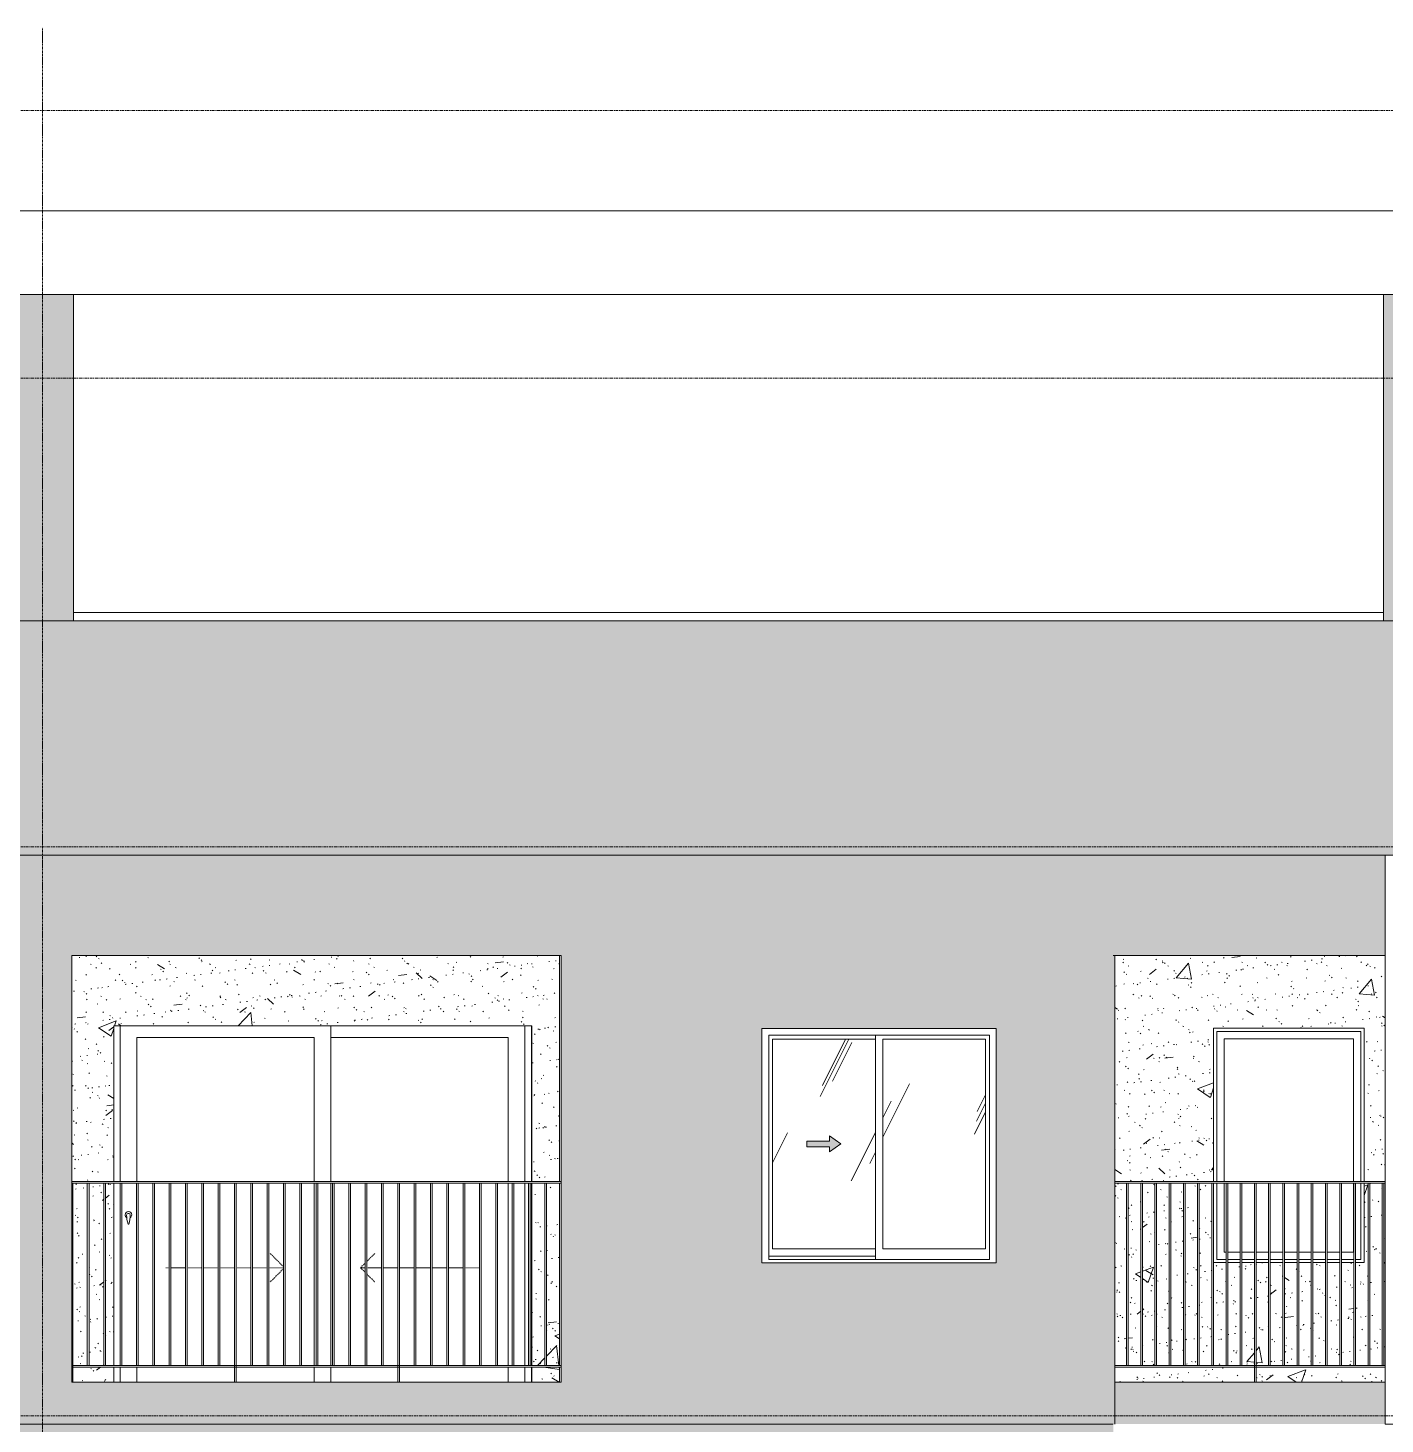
# Model space of a CAD drawing. Header units: millimetres. Extents: x 9199 to 175431, y -4466 to 35300.
# Drawn here: x 53449 to 61562, y 25950 to 34292 of the extents above; entities that cross this region are included whole.
import ezdxf

# ---------------------------------------------------------------- set-up
doc = ezdxf.new("R2010")
doc.units = ezdxf.units.MM
for name, pattern in [('1 NÉT CALL OUT', [6, 3, -3]), ('Centre', [31.75, 6.35, -4.7625, 15.875, -4.7625]), ('Dash', [6, 3, -3]), ('Grid Line', [22.225, 12.7, -3.175, 3.175, -3.175])]:
    doc.linetypes.add(name, pattern=pattern)
for name, color, linetype, lineweight in [('0-1', 7, 'Continuous', 5), ('A-DETL-GENF', 92, 'Continuous', 9), ('A-DETL-GENF-1', 92, '1 NÉT CALL OUT', 9), ('A-DOOR', 31, 'Continuous', 9), ('A-DOOR-FRAM', 31, 'Continuous', 9), ('A-DOOR-HDLN', 31, 'Dash', 18), ('A-FLOR-HRAL', 11, 'Continuous', 9), ('A-FLOR-HRAL-1', 253, 'Continuous', 9), ('A-FLOR-LEVL-2', 51, 'Centre', 9), ('A-GLAZ', 151, 'Continuous', 9), ('A-GLAZ-1', 253, 'Continuous', 9), ('A-GLAZ-2', 7, 'Continuous', 9), ('A-GLAZ-3', 7, '1 NÉT CALL OUT', 9), ('A-WALL', 113, 'Continuous', 9), ('A-WALL-PATT', 111, 'Continuous', 9), ('A-WALL-PATT-1', 9, 'Continuous', 9), ('A-WALL-PATT-2', 111, 'Continuous', 5), ('I-WALL', 2, 'Continuous', 9), ('I-WALL-1', 7, 'Continuous', 9), ('S-BEAM-1', 7, 'Continuous', 9), ('S-COLS-1', 7, 'Continuous', 9), ('S-GRID-1', 1, 'Grid Line', 9)]:
    doc.layers.add(name, color=color, linetype=linetype, lineweight=lineweight)
pattern_1 = [(50, (51388.9, 1200), (1093.104, -95.634), [114.3, -1257.3]), (355, (51388.9, 1200), (-211.457, 1146.34), [91.44, -1005.84]), (100.451, (51480, 1192), (881.656, 1050.7), [97.14, -1068.54]), (46.184, (51389, 1504.8), (1626.475, -252.257), [171.45, -1885.95]), (96.636, (51524.5, 1483.8), (1424.42, 1484.565), [145.71, -1602.81]), (351.184, (51389, 1504.8), (1424.43, 1484.55), [137.16, -1508.76]), (21, (51541.3, 1428.6), (909.686, -613.59), [114.3, -1257.3]), (326, (51541.3, 1428.6), (370.812, 1105.13), [91.44, -1005.84]), (71.451, (51617.1, 1377.5), (1280.503, 491.528), [97.14, -1068.54]), (37.5, (51388.93, 1200), (18.5313, 507.3303), [50.292, -943.356, 50.292, -970.788, -1009.65]), (37.5, (51388.93, 1200), (18.5313, 507.3303), [-2014.728, 50.292, -959.358]), (7.5, (51388.93, 1200), (400.918, 601.084), [50.292, -531.876, 50.292, -920.496, -384.81]), (7.5, (51388.93, 1200), (400.918, 601.084), [-1552.956, 50.292, -334.518]), (327.5, (51049.1, 1200), (813.545, -34.3737), [50.292, -330.708, 50.292, -1138.428, -1577.34]), (327.5, (51049.1, 1200), (813.545, -34.3737), [-1569.72, 50.292, -1527.048]), (317.5, (50896.7, 1200), (888.775, 152.56), [50.292, -445.008, 50.292, -739.14, -1120.14]), (317.5, (50896.7, 1200), (888.775, 152.56), [-1284.732, 50.292, -1069.848])]
pattern_2 = [(37.5, (51388.93, 1200), (-4.79953, 146.8239), [5.029, -110.795, 5.029, -124.511, -123.825]), (37.5, (51388.93, 1200), (-4.79953, 146.8239), [-245.364, 5.029, -118.796]), (7.5, (51388.93, 1200), (134.8574, 215.0472), [5.029, -57.455, 5.029, -99.365, -40.005]), (7.5, (51388.93, 1200), (134.8574, 215.0472), [-166.878, 5.029, -34.976]), (327.5, (51295.21, 1200), (237.29776, 0.4316), [5.029, -33.071, 5.029, -132.131, -179.07]), (327.5, (51295.21, 1200), (237.29776, 0.4316), [-175.26, 5.029, -174.041]), (317.5, (51295.2, 1200), (229.067, 66.8792), [5.029, -14.021, 5.029, -84.887, -102.87]), (317.5, (51295.2, 1200), (229.067, 66.8792), [-108.966, 5.029, -97.841])]
pattern_3 = [(63.435, (53179.2, 1304.34), (-0.001, 1524.001), [532.46, -2875.304]), (63.435, (51655.2, 1304.34), (-0.001, 1524.001), [532.46, -2875.304]), (63.435, (53908.74, 1598.8), (-0.001, 1524.001), [532.46, -2875.304]), (63.435, (52384.74, 1598.8), (-0.001, 1524.001), [532.46, -2875.304]), (63.435, (53798.3, 1494.84), (-0.001, 1524.001), [532.46, -2875.304]), (63.435, (52274.3, 1494.84), (-0.001, 1524.001), [532.46, -2875.304]), (63.435, (53685.8, 2090.1), (-0.001, 1524.001), [258.8, -3148.965]), (63.435, (52161.8, 2090.1), (-0.001, 1524.001), [258.8, -3148.965]), (63.435, (53612.15, 1997.95), (-0.001, 1524.001), [532.46, -2875.304]), (63.435, (52088.15, 1997.95), (-0.001, 1524.001), [532.46, -2875.304]), (63.435, (53625.14, 2064.1), (-0.001, 1524.001), [532.46, -2875.304]), (63.435, (52101.14, 2064.1), (-0.001, 1524.001), [532.46, -2875.304]), (63.435, (53010.3, 1773.94), (-0.001, 1524.001), [532.46, -2875.304]), (63.435, (51486.3, 1773.94), (-0.001, 1524.001), [532.46, -2875.304]), (63.435, (53023.3, 1851.9), (-0.001, 1524.001), [532.46, -2875.304]), (63.435, (51499.3, 1851.9), (-0.001, 1524.001), [532.46, -2875.304]), (63.435, (53026.8, 1908.1), (-0.001, 1524.001), [532.46, -2875.304]), (63.435, (51502.8, 1908.1), (-0.001, 1524.001), [532.46, -2875.304])]

# ---------------------------------------------------------------- blocks, each defined once
blk = doc.blocks.new('NCV_TKTC_KET CAU_rvt-1-TKCS_MẶT ĐỨNG HƯỚNG ĐÔNG')
at = {"layer": 'S-BEAM-1'}
for p, q in [((53711.9, 33200), (61561.9, 33200)), ((53721.9, 32700), (61551.9, 32700))]:
    blk.add_line(p, q, dxfattribs=at)
at = {"layer": 'S-COLS-1'}
for p, q in [((53711.9, 33200), (53361.9, 33200)), ((61911.9, 33200), (61561.9, 33200))]:
    blk.add_line(p, q, dxfattribs=at)
blk = doc.blocks.new('M_Fixed - 900 x 1400-901191-TKCS_MẶT ĐỨNG HƯỚNG ĐÔNG')
at = {"layer": 'A-GLAZ-2'}
for p, q in [((52355.9, 7896), (53217.9, 7896)), ((52355.9, 7000), (52355.9, 7896)), ((52399.9, 7852), (53173.9, 7852)), ((52399.9, 7000), (52399.9, 7852)), ((53173.9, 7852), (53173.9, 7000)), ((53217.9, 7896), (53217.9, 7000)), ((52355.9, 6534), (52355.9, 6990)), ((52399.9, 6578), (52399.9, 6990)), ((53173.9, 6990), (53173.9, 6578)), ((53217.9, 6990), (53217.9, 6534)), ((52411, 6534), (52355.9, 6534)), ((52411, 6578), (52399.9, 6578)), ((52496, 6578), (52421, 6578)), ((52496, 6534), (52421, 6534)), ((52580.9, 6578), (52506, 6578)), ((52580.9, 6534), (52506, 6534)), ((52665.8, 6578), (52590.9, 6578)), ((52665.8, 6534), (52590.9, 6534)), ((52750.8, 6578), (52675.8, 6578)), ((52750.8, 6534), (52675.8, 6534)), ((52835.7, 6578), (52760.8, 6578)), ((52835.7, 6534), (52760.8, 6534)), ((52920.7, 6578), (52845.7, 6578)), ((52920.7, 6534), (52845.7, 6534)), ((53005.6, 6578), (52930.7, 6578)), ((53005.6, 6534), (52930.7, 6534)), ((53090.5, 6578), (53015.6, 6578)), ((53090.5, 6534), (53015.6, 6534)), ((53173.9, 6578), (53100.5, 6578)), ((53175.5, 6534), (53100.5, 6534)), ((53217.9, 6534), (53185.5, 6534))]:
    blk.add_line(p, q, dxfattribs=at)
blk = doc.blocks.new('Railing - 10mm-901206-TKCS_MẶT ĐỨNG HƯỚNG ĐÔNG')
at = {"layer": 'A-FLOR-HRAL-1'}
for p, q in [((51816.4, 5900), (51816.4, 6990)), ((51826.4, 5900), (51826.4, 6990))]:
    blk.add_line(p, q, dxfattribs=at)
blk = doc.blocks.new('Railing - 50 x 10mm-901224-TKCS_MẶT ĐỨNG HƯỚNG ĐÔNG')
at = {"layer": 'A-FLOR-HRAL-1'}
for p, q in [((52580.9, 6990), (52590.9, 6990)), ((52580.9, 5800), (52580.9, 6990)), ((52590.9, 5800), (52590.9, 6990))]:
    blk.add_line(p, q, dxfattribs=at)
blk = doc.blocks.new('Railing - Railing-999991-TKCS_MẶT ĐỨNG HƯỚNG ĐÔNG')
at = {"layer": 'A-FLOR-HRAL-1'}
for p, q in [((59946.9, 22900), (61561.9, 22900)), ((61561.9, 22890), (59946.9, 22890))]:
    blk.add_line(p, q, dxfattribs=at)
for name, p in [('Railing - 10mm-901206-TKCS_MẶT ĐỨNG HƯỚNG ĐÔNG', (8200, 17000)), ('Railing - 10mm-901206-TKCS_MẶT ĐỨNG HƯỚNG ĐÔNG', (8284.9, 17000)), ('Railing - 10mm-901206-TKCS_MẶT ĐỨNG HƯỚNG ĐÔNG', (8369.9, 17000)), ('Railing - 10mm-901206-TKCS_MẶT ĐỨNG HƯỚNG ĐÔNG', (8454.8, 17000)), ('Railing - 10mm-901206-TKCS_MẶT ĐỨNG HƯỚNG ĐÔNG', (8539.8, 17000)), ('Railing - 10mm-901206-TKCS_MẶT ĐỨNG HƯỚNG ĐÔNG', (8624.7, 17000)), ('Railing - 10mm-901206-TKCS_MẶT ĐỨNG HƯỚNG ĐÔNG', (8709.6, 17000)), ('Railing - 10mm-901206-TKCS_MẶT ĐỨNG HƯỚNG ĐÔNG', (8794.6, 17000)), ('Railing - 10mm-901206-TKCS_MẶT ĐỨNG HƯỚNG ĐÔNG', (8879.5, 17000)), ('Railing - 50 x 10mm-901224-TKCS_MẶT ĐỨNG HƯỚNG ĐÔNG', (8200, 17000)), ('Railing - 10mm-901206-TKCS_MẶT ĐỨNG HƯỚNG ĐÔNG', (9049.4, 17000)), ('Railing - 10mm-901206-TKCS_MẶT ĐỨNG HƯỚNG ĐÔNG', (9134.3, 17000)), ('Railing - 10mm-901206-TKCS_MẶT ĐỨNG HƯỚNG ĐÔNG', (9219.3, 17000)), ('Railing - 10mm-901206-TKCS_MẶT ĐỨNG HƯỚNG ĐÔNG', (9304.2, 17000)), ('Railing - 10mm-901206-TKCS_MẶT ĐỨNG HƯỚNG ĐÔNG', (9389.2, 17000)), ('Railing - 10mm-901206-TKCS_MẶT ĐỨNG HƯỚNG ĐÔNG', (9474.1, 17000)), ('Railing - 10mm-901206-TKCS_MẶT ĐỨNG HƯỚNG ĐÔNG', (9559, 17000)), ('Railing - 10mm-901206-TKCS_MẶT ĐỨNG HƯỚNG ĐÔNG', (9644, 17000)), ('Railing - 10mm-901206-TKCS_MẶT ĐỨNG HƯỚNG ĐÔNG', (9728.9, 17000))]:
    blk.add_blockref(name, p)
blk = doc.blocks.new('Top Rail Type - Top Rail_Internal_-999992-TKCS_MẶT ĐỨNG HƯỚNG ĐÔNG')
at = {"layer": 'A-FLOR-HRAL-1'}
for p, q in [((61561.9, 24000), (59946.9, 24000)), ((59946.9, 23990), (61561.9, 23990))]:
    blk.add_line(p, q, dxfattribs=at)
blk = doc.blocks.new('NCV_TKTC_TANG 6 - 8_rvt-2-TKCS_MẶT ĐỨNG HƯỚNG ĐÔNG')
at = {"layer": 'A-WALL-PATT-1'}
h = blk.add_hatch(dxfattribs=at)
h.set_pattern_fill('FP_2', color=256, style=0, pattern_type=2)
h.set_pattern_definition(pattern_1)
h.paths.add_polyline_path([(53716.9, 26200), (53962.4, 26200), (53962.4, 26290), (53716.9, 26290), (53716.9, 26203.9)])
h.paths.add_polyline_path([(56462.4, 26200), (56626.9, 26200), (56626.9, 26290), (56462.4, 26290)])
h.paths.add_polyline_path([(53912.2, 26300), (53962.4, 26300), (53962.4, 27390), (53912.2, 27390), (53912.2, 26343.6)])
h.paths.add_polyline_path([(53851.3, 26300), (53902.2, 26300), (53902.2, 27390), (53814.6, 27390), (53814.6, 26300)])
h.paths.add_polyline_path([(53804.6, 26300), (53804.6, 27390), (53716.9, 27390), (53716.9, 26300)])
h.paths.add_polyline_path([(56608.9, 26300), (56626.9, 26300), (56626.9, 27390), (56548.8, 27390), (56548.8, 26300), (56556.9, 26300)])
h.paths.add_polyline_path([(56462.4, 26300), (56538.8, 26300), (56538.8, 27390), (56462.4, 27390), (56462.4, 26418.2)])
h.paths.add_polyline_path([(53711.5, 27390), (53711.9, 27390), (53711.9, 27400), (53962.4, 27400), (53962.4, 28330), (56462.4, 28330), (56462.4, 27400), (56626.9, 27400), (56626.9, 28750), (53711.5, 28750), (53711.5, 27623.6)])
h = blk.add_hatch(dxfattribs=at)
h.set_pattern_fill('FP_3', color=256, style=0, pattern_type=2)
h.set_pattern_definition(pattern_2)
h.paths.add_polyline_path([(53716.9, 26200), (53962.4, 26200), (53962.4, 26290), (53716.9, 26290), (53716.9, 26203.9)])
h.paths.add_polyline_path([(56462.4, 26200), (56626.9, 26200), (56626.9, 26290), (56462.4, 26290)])
h.paths.add_polyline_path([(53912.2, 26300), (53962.4, 26300), (53962.4, 27390), (53912.2, 27390), (53912.2, 26343.6)])
h.paths.add_polyline_path([(53851.3, 26300), (53902.2, 26300), (53902.2, 27390), (53814.6, 27390), (53814.6, 26300)])
h.paths.add_polyline_path([(53804.6, 26300), (53804.6, 27390), (53716.9, 27390), (53716.9, 26300)])
h.paths.add_polyline_path([(56608.9, 26300), (56626.9, 26300), (56626.9, 27390), (56548.8, 27390), (56548.8, 26300), (56556.9, 26300)])
h.paths.add_polyline_path([(56462.4, 26300), (56538.8, 26300), (56538.8, 27390), (56462.4, 27390), (56462.4, 26418.2)])
h.paths.add_polyline_path([(53711.5, 27390), (53711.9, 27390), (53711.9, 27400), (53962.4, 27400), (53962.4, 28330), (56462.4, 28330), (56462.4, 27400), (56626.9, 27400), (56626.9, 28750), (53711.5, 28750), (53711.5, 27623.6)])
h = blk.add_hatch(dxfattribs=at)
h.set_pattern_fill('FP_2', color=256, style=0, pattern_type=2)
h.set_pattern_definition(pattern_1)
h.paths.add_polyline_path([(61532, 26200), (61561.9, 26200), (61561.9, 26290), (60790.9, 26290), (60790.9, 26200), (61375.9, 26200)])
h.paths.add_polyline_path([(59986, 26200), (60780.9, 26200), (60780.9, 26290), (59946.9, 26290), (59946.9, 26200)])
h.paths.add_polyline_path([(61525.8, 26300), (61545.4, 26300), (61545.4, 27390), (61470.4, 27390), (61470.4, 26300), (61518.7, 26300)])
h.paths.add_polyline_path([(60026.4, 26300), (60101.4, 26300), (60101.4, 27390), (60026.4, 27390), (60026.4, 26355.2)])
h.paths.add_polyline_path([(60111.4, 26300), (60186.3, 26300), (60186.3, 27390), (60111.4, 27390), (60111.4, 26541.6)])
h.paths.add_polyline_path([(60016.4, 26300), (60016.4, 27390), (59946.9, 27390), (59946.9, 26300), (60012.1, 26300)])
h.paths.add_polyline_path([(60621, 26300), (60696, 26300), (60696, 26915), (60621, 26915), (60621, 26541.6)])
h.paths.add_polyline_path([(60611, 26300), (60611, 26915), (60536.9, 26915), (60536.1, 26300)])
h.paths.add_polyline_path([(60526.1, 26300), (60526.1, 27390), (60451.1, 27390), (60451.1, 26300)])
h.paths.add_polyline_path([(61561.9, 26300), (61561.9, 27390), (61555.4, 27390), (61555.4, 26300)])
h.paths.add_polyline_path([(60441.1, 26300), (60441.1, 27390), (60366.2, 27390), (60366.2, 26300)])
h.paths.add_polyline_path([(61460.4, 26300), (61460.4, 27390), (61436.9, 27390), (61436.9, 26915), (61385.5, 26915), (61385.5, 26300)])
h.paths.add_polyline_path([(61375.5, 26300), (61375.5, 26915), (61300.5, 26915), (61300.5, 26300)])
h.paths.add_polyline_path([(60356.2, 26300), (60356.2, 27390), (60281.3, 27390), (60281.3, 26300)])
h.paths.add_polyline_path([(61290.5, 26300), (61290.5, 26915), (61215.6, 26915), (61215.6, 26300), (61258.6, 26300)])
h.paths.add_polyline_path([(60271.3, 26300), (60271.3, 27390), (60196.3, 27390), (60196.3, 26300)])
h.paths.add_polyline_path([(60706, 26300), (60780.9, 26300), (60780.9, 26915), (60706, 26915), (60706, 26541.6)])
h.paths.add_polyline_path([(60790.9, 26300), (60865.8, 26300), (60865.8, 26915), (60790.9, 26915), (60790.9, 26541.6)])
h.paths.add_polyline_path([(60875.8, 26300), (60950.8, 26300), (60950.8, 26915), (60875.8, 26915), (60875.8, 26541.6)])
h.paths.add_polyline_path([(60960.8, 26300), (61035.7, 26300), (61035.7, 26915), (60960.8, 26915), (60960.8, 26541.6)])
h.paths.add_polyline_path([(61045.7, 26300), (61120.7, 26300), (61120.7, 26915), (61045.7, 26915), (61045.7, 26481.4)])
h.paths.add_polyline_path([(61130.7, 26300), (61205.6, 26300), (61205.6, 26915), (61130.7, 26915), (61130.7, 26409)])
h.paths.add_polyline_path([(61487.4, 27400), (61561.9, 27400), (61561.9, 28750), (59946.9, 28750), (59946.9, 27400), (60536.9, 27400), (60536.9, 28315), (61436.9, 28315), (61436.9, 27400)])
h = blk.add_hatch(dxfattribs=at)
h.set_pattern_fill('FP_3', color=256, style=0, pattern_type=2)
h.set_pattern_definition(pattern_2)
h.paths.add_polyline_path([(61532, 26200), (61561.9, 26200), (61561.9, 26290), (60790.9, 26290), (60790.9, 26200), (61375.9, 26200)])
h.paths.add_polyline_path([(59986, 26200), (60780.9, 26200), (60780.9, 26290), (59946.9, 26290), (59946.9, 26200)])
h.paths.add_polyline_path([(61525.8, 26300), (61545.4, 26300), (61545.4, 27390), (61470.4, 27390), (61470.4, 26300), (61518.7, 26300)])
h.paths.add_polyline_path([(60026.4, 26300), (60101.4, 26300), (60101.4, 27390), (60026.4, 27390), (60026.4, 26355.2)])
h.paths.add_polyline_path([(60111.4, 26300), (60186.3, 26300), (60186.3, 27390), (60111.4, 27390), (60111.4, 26541.6)])
h.paths.add_polyline_path([(60016.4, 26300), (60016.4, 27390), (59946.9, 27390), (59946.9, 26300), (60012.1, 26300)])
h.paths.add_polyline_path([(60621, 26300), (60696, 26300), (60696, 26915), (60621, 26915), (60621, 26541.6)])
h.paths.add_polyline_path([(60611, 26300), (60611, 26915), (60536.9, 26915), (60536.1, 26300)])
h.paths.add_polyline_path([(60526.1, 26300), (60526.1, 27390), (60451.1, 27390), (60451.1, 26300)])
h.paths.add_polyline_path([(61561.9, 26300), (61561.9, 27390), (61555.4, 27390), (61555.4, 26300)])
h.paths.add_polyline_path([(60441.1, 26300), (60441.1, 27390), (60366.2, 27390), (60366.2, 26300)])
h.paths.add_polyline_path([(61460.4, 26300), (61460.4, 27390), (61436.9, 27390), (61436.9, 26915), (61385.5, 26915), (61385.5, 26300)])
h.paths.add_polyline_path([(61375.5, 26300), (61375.5, 26915), (61300.5, 26915), (61300.5, 26300)])
h.paths.add_polyline_path([(60356.2, 26300), (60356.2, 27390), (60281.3, 27390), (60281.3, 26300)])
h.paths.add_polyline_path([(61290.5, 26300), (61290.5, 26915), (61215.6, 26915), (61215.6, 26300), (61258.6, 26300)])
h.paths.add_polyline_path([(60271.3, 26300), (60271.3, 27390), (60196.3, 27390), (60196.3, 26300)])
h.paths.add_polyline_path([(60706, 26300), (60780.9, 26300), (60780.9, 26915), (60706, 26915), (60706, 26541.6)])
h.paths.add_polyline_path([(60790.9, 26300), (60865.8, 26300), (60865.8, 26915), (60790.9, 26915), (60790.9, 26541.6)])
h.paths.add_polyline_path([(60875.8, 26300), (60950.8, 26300), (60950.8, 26915), (60875.8, 26915), (60875.8, 26541.6)])
h.paths.add_polyline_path([(60960.8, 26300), (61035.7, 26300), (61035.7, 26915), (60960.8, 26915), (60960.8, 26541.6)])
h.paths.add_polyline_path([(61045.7, 26300), (61120.7, 26300), (61120.7, 26915), (61045.7, 26915), (61045.7, 26481.4)])
h.paths.add_polyline_path([(61130.7, 26300), (61205.6, 26300), (61205.6, 26915), (61130.7, 26915), (61130.7, 26409)])
h.paths.add_polyline_path([(61487.4, 27400), (61561.9, 27400), (61561.9, 28750), (59946.9, 28750), (59946.9, 27400), (60536.9, 27400), (60536.9, 28315), (61436.9, 28315), (61436.9, 27400)])
at = {"layer": 'I-WALL-1'}
for p, q in [((56626.9, 27400), (56626.9, 28750)), ((53962.4, 27400), (53962.4, 28330)), ((53962.4, 28330), (56462.4, 28330)), ((56462.4, 28330), (56462.4, 27400)), ((60536.9, 27400), (60536.9, 28315)), ((60536.9, 28315), (61436.9, 28315)), ((61436.9, 28315), (61436.9, 27400)), ((53962.4, 26300), (53962.4, 27390)), ((56462.4, 27390), (56462.4, 26300)), ((56626.9, 26300), (56626.9, 27390)), ((60536.9, 26915), (60536.9, 27390)), ((61436.9, 27390), (61436.9, 26915)), ((60611, 26915), (60536.9, 26915)), ((60696, 26915), (60621, 26915)), ((60780.9, 26915), (60706, 26915)), ((60865.8, 26915), (60790.9, 26915)), ((60950.8, 26915), (60875.8, 26915)), ((61035.7, 26915), (60960.8, 26915)), ((61120.7, 26915), (61045.7, 26915)), ((61205.6, 26915), (61130.7, 26915)), ((61290.5, 26915), (61215.6, 26915)), ((61375.5, 26915), (61300.5, 26915)), ((61436.9, 26915), (61385.5, 26915)), ((53962.4, 26200), (53962.4, 26290)), ((56462.4, 26290), (56462.4, 26200)), ((56626.9, 26200), (56626.9, 26290))]:
    blk.add_line(p, q, dxfattribs=at)
at = {"layer": 'A-FLOR-HRAL-1'}
for name in ['Top Rail Type - Top Rail_Internal_-999992-TKCS_MẶT ĐỨNG HƯỚNG ĐÔNG', 'Railing - Railing-999991-TKCS_MẶT ĐỨNG HƯỚNG ĐÔNG']:
    blk.add_blockref(name, (0, 3400), dxfattribs=at)
at = {"layer": 'A-GLAZ-1'}
blk.add_blockref('M_Fixed - 900 x 1400-901191-TKCS_MẶT ĐỨNG HƯỚNG ĐÔNG', (8200, 20400), dxfattribs=at)
blk = doc.blocks.new('1_FAMILY RVT - W01-WxH 1400x1400xmm-V131-TKCS_MẶT ĐỨNG HƯỚNG ĐÔNG')
at = {"layer": 'A-DETL-GENF-1'}
blk.add_hatch(color=256, dxfattribs=at).paths.add_polyline_path([(58241.9, 27576.5), (58309.6, 27623.9), (58241.9, 27671.4), (58241.9, 27640.9), (58106.4, 27640.9), (58106.4, 27607), (58241.9, 27607)])
at = {"layer": 'A-GLAZ'}
h = blk.add_hatch(dxfattribs=at)
h.set_pattern_fill('FP_4', color=256, style=0, pattern_type=2)
h.set_pattern_definition(pattern_3)
h.paths.add_polyline_path([(58515.1, 26997), (58515.1, 28250.9), (57900.9, 28250.9), (57900.9, 26997)])
h.paths.add_polyline_path([(58241.9, 27576.5), (58241.9, 27607), (58106.4, 27607), (58106.4, 27640.9), (58241.9, 27640.9), (58241.9, 27671.4), (58309.2, 27623.6), (58285.4, 27607)])
h = blk.add_hatch(dxfattribs=at)
h.set_pattern_fill('FP_4', color=256, style=0, pattern_type=2)
h.set_pattern_definition(pattern_3)
h.paths.add_polyline_path([(58559.6, 26997), (59173.9, 26997), (59173.9, 28250.9), (58559.6, 28250.9), (58559.6, 27623.6)])
at = {"layer": 'A-DETL-GENF'}
for p, q in [((58106.4, 27640.9), (58106.4, 27607)), ((58106.4, 27640.9), (58241.9, 27640.9)), ((58241.9, 27640.9), (58106.4, 27640.9)), ((58106.4, 27640.9), (58106.4, 27607)), ((58241.9, 27671.4), (58241.9, 27640.9)), ((58309.6, 27623.9), (58241.9, 27671.4)), ((58309.6, 27623.9), (58241.9, 27671.4)), ((58241.9, 27671.4), (58241.9, 27640.9)), ((58309.6, 27623.9), (58241.9, 27576.5)), ((58241.9, 27576.5), (58309.6, 27623.9)), ((58106.4, 27607), (58241.9, 27607)), ((58106.4, 27607), (58241.9, 27607)), ((58241.9, 27607), (58241.9, 27576.5)), ((58241.9, 27607), (58241.9, 27576.5))]:
    blk.add_line(p, q, dxfattribs=at)
at = {"layer": 'A-GLAZ'}
for p, q in [((59237.4, 28314.4), (57837.4, 28314.4)), ((57837.4, 28314.4), (57837.4, 26914.4)), ((59237.4, 28314.4), (59237.4, 26914.4)), ((57878.3, 28273.5), (59196.4, 28273.5)), ((57878.3, 26933.5), (57878.3, 28273.5)), ((57900.9, 28250.9), (57900.9, 26997)), ((58515.1, 28250.9), (57900.9, 28250.9)), ((58515.1, 28273.5), (58515.1, 26933.5)), ((58559.6, 26997), (58559.6, 28250.9)), ((58559.6, 28250.9), (59173.9, 28250.9)), ((59173.9, 28250.9), (59173.9, 26997)), ((59196.4, 26933.5), (59196.4, 28273.5)), ((58515.1, 26952.5), (57878.3, 26952.5)), ((58515.1, 26952.5), (57878.3, 26952.5)), ((57900.9, 26997), (58515.1, 26997)), ((59173.9, 26997), (58559.6, 26997)), ((59237.4, 26914.4), (57837.4, 26914.4)), ((59196.4, 26933.5), (57878.3, 26933.5))]:
    blk.add_line(p, q, dxfattribs=at)
blk = doc.blocks.new('Railing - 10mm-1251313-TKCS_MẶT ĐỨNG HƯỚNG ĐÔNG')
at = {"layer": 'A-FLOR-HRAL'}
for p, q in [((70204.4, 2500), (70204.4, 3590)), ((70214.4, 2500), (70214.4, 3590))]:
    blk.add_line(p, q, dxfattribs=at)
blk = doc.blocks.new('Railing - 50 x 10mm-V52-TKCS_MẶT ĐỨNG HƯỚNG ĐÔNG')
at = {"layer": 'A-FLOR-HRAL'}
for p, q in [((71081.4, 6990), (71091.4, 6990)), ((71081.4, 5800), (71081.4, 6990)), ((71091.4, 5800), (71091.4, 6990))]:
    blk.add_line(p, q, dxfattribs=at)
blk = doc.blocks.new('Railing - 50 x 10mm-V59-TKCS_MẶT ĐỨNG HƯỚNG ĐÔNG')
at = {"layer": 'A-FLOR-HRAL'}
for p in [(22436.9, 6990), (22442.4, 5800)]:
    blk.add_line(p, (22442.4, 6990), dxfattribs=at)
blk = doc.blocks.new('Railing - 50 x 10mm-V56-TKCS_MẶT ĐỨNG HƯỚNG ĐÔNG')
at = {"layer": 'A-FLOR-HRAL'}
blk.add_line((56636.5, 5800), (56636.5, 6990), dxfattribs=at)
blk = doc.blocks.new('Railing - Railing-3828620-TKCS_MẶT ĐỨNG HƯỚNG ĐÔNG')
at = {"layer": 'A-FLOR-HRAL'}
for p, q in [((53711.9, 26290), (53711.9, 26300)), ((53711.9, 26300), (56636.9, 26300)), ((56636.9, 26290), (53711.9, 26290))]:
    blk.add_line(p, q, dxfattribs=at)
for name, p in [('Railing - 50 x 10mm-V59-TKCS_MẶT ĐỨNG HƯỚNG ĐÔNG', (31274.6, 20400)), ('Railing - 10mm-1251313-TKCS_MẶT ĐỨNG HƯỚNG ĐÔNG', (-16399.8, 23800)), ('Railing - 10mm-1251313-TKCS_MẶT ĐỨNG HƯỚNG ĐÔNG', (-16302.1, 23800)), ('Railing - 10mm-1251313-TKCS_MẶT ĐỨNG HƯỚNG ĐÔNG', (-16204.5, 23800)), ('Railing - 10mm-1251313-TKCS_MẶT ĐỨNG HƯỚNG ĐÔNG', (-16106.8, 23800)), ('Railing - 10mm-1251313-TKCS_MẶT ĐỨNG HƯỚNG ĐÔNG', (-16009.2, 23800)), ('Railing - 10mm-1251313-TKCS_MẶT ĐỨNG HƯỚNG ĐÔNG', (-15911.5, 23800)), ('Railing - 10mm-1251313-TKCS_MẶT ĐỨNG HƯỚNG ĐÔNG', (-15813.9, 23800)), ('Railing - 10mm-1251313-TKCS_MẶT ĐỨNG HƯỚNG ĐÔNG', (-15716.2, 23800)), ('Railing - 10mm-1251313-TKCS_MẶT ĐỨNG HƯỚNG ĐÔNG', (-15618.6, 23800)), ('Railing - 50 x 10mm-V52-TKCS_MẶT ĐỨNG HƯỚNG ĐÔNG', (-16397.9, 20400)), ('Railing - 10mm-1251313-TKCS_MẶT ĐỨNG HƯỚNG ĐÔNG', (-15423.3, 23800)), ('Railing - 10mm-1251313-TKCS_MẶT ĐỨNG HƯỚNG ĐÔNG', (-15325.6, 23800)), ('Railing - 10mm-1251313-TKCS_MẶT ĐỨNG HƯỚNG ĐÔNG', (-15228, 23800)), ('Railing - 10mm-1251313-TKCS_MẶT ĐỨNG HƯỚNG ĐÔNG', (-15130.3, 23800)), ('Railing - 10mm-1251313-TKCS_MẶT ĐỨNG HƯỚNG ĐÔNG', (-15032.7, 23800)), ('Railing - 10mm-1251313-TKCS_MẶT ĐỨNG HƯỚNG ĐÔNG', (-14935, 23800)), ('Railing - 10mm-1251313-TKCS_MẶT ĐỨNG HƯỚNG ĐÔNG', (-14837.4, 23800)), ('Railing - 10mm-1251313-TKCS_MẶT ĐỨNG HƯỚNG ĐÔNG', (-14739.7, 23800)), ('Railing - 10mm-1251313-TKCS_MẶT ĐỨNG HƯỚNG ĐÔNG', (-14642.1, 23800)), ('Railing - 50 x 10mm-V52-TKCS_MẶT ĐỨNG HƯỚNG ĐÔNG', (-15421.4, 20400)), ('Railing - 10mm-1251313-TKCS_MẶT ĐỨNG HƯỚNG ĐÔNG', (-14446.8, 23800)), ('Railing - 10mm-1251313-TKCS_MẶT ĐỨNG HƯỚNG ĐÔNG', (-14349.1, 23800)), ('Railing - 10mm-1251313-TKCS_MẶT ĐỨNG HƯỚNG ĐÔNG', (-14251.5, 23800)), ('Railing - 10mm-1251313-TKCS_MẶT ĐỨNG HƯỚNG ĐÔNG', (-14153.8, 23800)), ('Railing - 10mm-1251313-TKCS_MẶT ĐỨNG HƯỚNG ĐÔNG', (-14056.2, 23800)), ('Railing - 10mm-1251313-TKCS_MẶT ĐỨNG HƯỚNG ĐÔNG', (-13958.5, 23800)), ('Railing - 10mm-1251313-TKCS_MẶT ĐỨNG HƯỚNG ĐÔNG', (-13860.9, 23800)), ('Railing - 10mm-1251313-TKCS_MẶT ĐỨNG HƯỚNG ĐÔNG', (-13763.2, 23800)), ('Railing - 10mm-1251313-TKCS_MẶT ĐỨNG HƯỚNG ĐÔNG', (-13665.6, 23800)), ('Railing - 50 x 10mm-V56-TKCS_MẶT ĐỨNG HƯỚNG ĐÔNG', (0, 20400))]:
    blk.add_blockref(name, p)
blk = doc.blocks.new('Top Rail Type - Top Rail_Internal_-3828623-TKCS_MẶT ĐỨNG HƯỚNG ĐÔNG')
at = {"layer": 'A-FLOR-HRAL'}
for p, q in [((53711.9, 27390), (53711.9, 27400)), ((56636.9, 27400), (53711.9, 27400)), ((53711.9, 27390), (56636.9, 27390))]:
    blk.add_line(p, q, dxfattribs=at)
blk = doc.blocks.new('DEG_02-DEG_03 - DEG_02-2500x2400mm-CỬA ĐI 02 CÁNH TRƯỢT-V69-TKCS_MẶT ĐỨNG HƯỚNG ĐÔNG')
at = {"layer": 'A-DOOR'}
for p, q in [((54000.3, 10400), (54000.3, 11330)), ((55260.3, 11330), (55260.3, 10400)), ((54100.3, 11260), (55160.3, 11260)), ((54100.3, 11260), (54100.3, 10400)), ((55160.3, 10400), (55160.3, 11260)), ((55260.3, 11260), (56320.3, 11260)), ((56320.3, 10400), (56320.3, 11260)), ((55160.3, 9300), (55160.3, 10390)), ((55260.3, 10390), (55260.3, 9300)), ((56320.3, 9300), (56320.3, 10390)), ((54000.3, 9200), (54000.3, 9290)), ((54100.3, 9290), (54100.3, 9200)), ((55160.3, 9200), (55160.3, 9290)), ((55260.3, 9290), (55260.3, 9200)), ((56320.3, 9200), (56320.3, 9290))]:
    blk.add_line(p, q, dxfattribs=at)
at = {"layer": 'A-DOOR', "flags": 128}
blk.add_lwpolyline([(54051.8, 10208.7), (54051.8, 10208.7), (54051.8, 10208.7), (54051.8, 10208.7), (54051.8, 10208.7), (54051.8, 10208.7), (54051.8, 10208.7), (54051.7, 10208.7), (54051.7, 10208.7), (54051.7, 10208.7), (54051.7, 10208.7), (54051.6, 10208.7), (54051.6, 10208.7), (54051.6, 10208.7), (54051.5, 10208.7), (54051.5, 10208.7), (54051.5, 10208.7), (54051.4, 10208.7), (54051.4, 10208.7), (54051.4, 10208.7), (54051.3, 10208.7), (54051.3, 10208.7), (54051.2, 10208.7), (54051.2, 10208.7), (54051.1, 10208.7), (54051.1, 10208.7), (54051, 10208.7), (54051, 10208.7), (54050.9, 10208.7), (54050.9, 10208.7), (54050.8, 10208.7), (54050.7, 10208.7), (54050.7, 10208.7), (54050.6, 10208.7), (54050.6, 10208.7), (54050.5, 10208.7), (54050.4, 10208.7), (54050.4, 10208.7), (54050.3, 10208.7), (54050.3, 10208.7), (54050.2, 10208.7), (54050.1, 10208.7), (54050.1, 10208.7), (54050, 10208.7), (54050, 10208.7), (54049.9, 10208.7), (54049.9, 10208.7), (54049.8, 10208.7), (54049.7, 10208.7), (54049.7, 10208.7), (54049.6, 10208.7), (54049.6, 10208.7), (54049.5, 10208.7), (54049.5, 10208.7), (54049.4, 10208.7), (54049.4, 10208.7), (54049.3, 10208.7), (54049.3, 10208.7), (54049.2, 10208.7), (54049.2, 10208.7), (54049.2, 10208.7), (54049.1, 10208.7), (54049.1, 10208.7), (54049.1, 10208.7), (54049, 10208.7), (54049, 10208.7), (54049, 10208.7), (54048.9, 10208.7), (54048.9, 10208.7), (54048.9, 10208.7), (54048.9, 10208.7), (54048.9, 10208.7), (54048.8, 10208.7), (54048.8, 10208.7), (54048.8, 10208.7), (54048.8, 10208.7), (54048.8, 10208.7)], dxfattribs=at)
at = {"layer": 'A-DOOR'}
for centre, radius, start, end in [((54050.3, 10200), 20, 0, 180), ((54050.3, 10200), 20, 180, 240), ((54048.8, 10199.2), 9.45, 90, 180), ((54204.1, 10199.2), 164.8, 180, 199.13397), ((54051.8, 10199.2), 9.45, 0, 90), ((53896.5, 10199.2), 164.8, 340.86603, 0), ((54050.3, 10200), 20, 300, 0), ((54050.7, 10146), 2.34, 199.13397, 261.03098), ((54049.9, 10146), 2.34, 278.96902, 340.86603)]:
    blk.add_arc(centre, radius, start, end, dxfattribs=at)
at = {"layer": 'A-DOOR-FRAM'}
for p, q in [((54000.3, 11330), (54000.3, 10400)), ((56420.3, 11330), (56420.3, 10400)), ((56460.3, 10400), (56460.3, 11330)), ((56420.3, 10390), (56420.3, 9300)), ((56460.3, 9300), (56460.3, 10390)), ((54000.3, 9290), (54000.3, 9200)), ((56420.3, 9290), (56420.3, 9200)), ((56460.3, 9200), (56460.3, 9290))]:
    blk.add_line(p, q, dxfattribs=at)
at = {"layer": 'A-DOOR-HDLN'}
for p, q in [((54976.4, 9890.9), (54898.2, 9969.1)), ((55474.7, 9921.3), (55522.4, 9969.1)), ((54273.1, 9884.2), (54292.8, 9884.2)), ((54304.3, 9884.2), (54390.5, 9884.2)), ((54400.5, 9884.2), (54488.1, 9884.2)), ((54498.1, 9884.2), (54585.8, 9884.2)), ((54595.8, 9884.2), (54683.4, 9884.2)), ((54693.4, 9884.2), (54781.1, 9884.2)), ((54791.1, 9884.2), (54878.7, 9884.2)), ((54888.7, 9884.2), (54976.4, 9884.2)), ((54976.4, 9877.6), (54898.2, 9799.4)), ((55437.6, 9884.2), (55464.7, 9911.3)), ((55437.6, 9884.2), (55464.7, 9857.1)), ((55464.7, 9884.2), (55437.6, 9884.2)), ((55562.3, 9884.2), (55474.7, 9884.2)), ((55474.7, 9847.1), (55522.4, 9799.4)), ((55660, 9884.2), (55572.3, 9884.2)), ((55757.6, 9884.2), (55670, 9884.2)), ((55855.3, 9884.2), (55767.6, 9884.2)), ((55952.9, 9884.2), (55865.3, 9884.2)), ((56050.6, 9884.2), (55962.9, 9884.2)), ((56147.6, 9884.2), (56060.6, 9884.2))]:
    blk.add_line(p, q, dxfattribs=at)

msp = doc.modelspace()

# ---------------------------------------------------------------- hatches: boundary and pattern name
at = {"layer": 'A-WALL-PATT'}
h = msp.add_hatch(color=256, dxfattribs=at)
h.paths.add_polyline_path([(53361.9, 25950), (56836.9, 25950), (56836.9, 29350), (53361.9, 29350), (53361.9, 26541.6)])
h.paths.add_polyline_path([(54304.3, 26200), (53711.5, 26200), (53711.5, 28750), (56636.9, 28750), (56636.9, 26200), (55362.4, 26200)])
msp.add_hatch(color=256, dxfattribs=at).paths.add_polyline_path([(60653.3, 25950), (61561.9, 25950), (61561.9, 26200), (59946.9, 26200), (59946.9, 25950)])
h = msp.add_hatch(color=256, dxfattribs=at)
h.paths.add_polyline_path([(56836.9, 22550), (56836.9, 25950), (53361.9, 25950), (53361.9, 22550), (55362.4, 22550)])
h.paths.add_polyline_path([(55362.4, 22800), (53711.5, 22800), (53711.5, 25350), (56636.9, 25350), (56636.9, 22800)])
at = {"layer": 'A-WALL-PATT-2'}
for points in [[(53711.9, 30750), (53711.9, 32700), (53351.9, 32700), (53351.9, 30750)], [(53721.9, 30750), (53721.9, 32700), (53711.9, 32700), (53711.9, 30750)], [(61911.9, 30750), (61911.9, 32700), (61551.9, 32700), (61551.9, 30750)], [(17226.9, 29350), (78236.9, 29350), (78236.9, 30750), (17226.9, 30750), (17226.9, 29787.7)], [(61561.9, 28750), (61561.9, 29350), (59936.9, 29350), (59936.9, 28750)]]:
    msp.add_hatch(color=256, dxfattribs=at).paths.add_polyline_path(points)
h = msp.add_hatch(color=256, dxfattribs=at)
h.paths.add_polyline_path([(56836.9, 25950), (59946.9, 25950), (59946.9, 28750), (59936.9, 28750), (59936.9, 29350), (56836.9, 29350), (56836.9, 26541.6)])
h.paths.add_polyline_path([(57837.4, 26914.4), (57837.4, 28314.4), (59237.4, 28314.4), (59237.4, 26914.4), (57878.3, 26914.4)])
h = msp.add_hatch(color=256, dxfattribs=at)
h.paths.add_polyline_path([(56836.9, 22550), (59946.9, 22550), (59946.9, 25350), (59936.9, 25350), (59936.9, 25950), (56836.9, 25950), (56836.9, 23295.5)])
h.paths.add_polyline_path([(59196.4, 23514.4), (57837.4, 23514.4), (57837.4, 24914.4), (59237.4, 24914.4), (59237.4, 23514.4)])

# ---------------------------------------------------------------- linework, layer by layer
at = {"layer": 'A-FLOR-LEVL-2'}
for p, q in [((9199.1, 33800), (84597.8, 33800)), ((9199.1, 32200), (84597.8, 32200)), ((9199.1, 29400), (84597.8, 29400)), ((9199.1, 26000), (84597.8, 26000))]:
    msp.add_line(p, q, dxfattribs=at)
at = {"layer": 'A-WALL'}
for p, q in [((53721.9, 32700), (53351.9, 32700)), ((53721.9, 32700), (53721.9, 30750)), ((61921.9, 32700), (61551.9, 32700)), ((61551.9, 32700), (61551.9, 30750)), ((61551.9, 30800), (53721.9, 30800)), ((59936.9, 29350), (53361.9, 29350)), ((68136.9, 29350), (61561.9, 29350)), ((53711.5, 26200), (53711.5, 28750)), ((53711.5, 28750), (56636.9, 28750)), ((56636.9, 28750), (56636.9, 26200)), ((59946.9, 25950), (59946.9, 28750)), ((61561.9, 28750), (61561.9, 25950)), ((56636.9, 26200), (53711.5, 26200)), ((59936.9, 25950), (53361.9, 25950)), ((68136.9, 25950), (61561.9, 25950))]:
    msp.add_line(p, q, dxfattribs=at)
at = {"layer": 'I-WALL'}
for p, q in [((17226.9, 30750), (78646.9, 30750)), ((45161.9, 29350), (76536.9, 29350)), ((61561.9, 28750), (61561.9, 29350)), ((59936.9, 28750), (61561.9, 28750)), ((61561.9, 26200), (59946.9, 26200))]:
    msp.add_line(p, q, dxfattribs=at)
at = {"layer": 'S-GRID-1'}
for p, q in [((53536.9, 30542.5), (53536.9, 34292.5)), ((53536.9, 1454.4), (53536.9, 30542.5))]:
    msp.add_line(p, q, dxfattribs=at)

# ---------------------------------------------------------------- block references
at = {"layer": '0-1'}
for name in ['NCV_TKTC_KET CAU_rvt-1-TKCS_MẶT ĐỨNG HƯỚNG ĐÔNG', 'NCV_TKTC_TANG 6 - 8_rvt-2-TKCS_MẶT ĐỨNG HƯỚNG ĐÔNG']:
    msp.add_blockref(name, (0, 0), dxfattribs=at)
at = {"layer": 'A-DOOR'}
msp.add_blockref('DEG_02-DEG_03 - DEG_02-2500x2400mm-CỬA ĐI 02 CÁNH TRƯỢT-V69-TKCS_MẶT ĐỨNG HƯỚNG ĐÔNG', (0, 17000), dxfattribs=at)
at = {"layer": 'A-FLOR-HRAL'}
for name in ['Railing - Railing-3828620-TKCS_MẶT ĐỨNG HƯỚNG ĐÔNG', 'Top Rail Type - Top Rail_Internal_-3828623-TKCS_MẶT ĐỨNG HƯỚNG ĐÔNG']:
    msp.add_blockref(name, (0, 0), dxfattribs=at)
at = {"layer": 'A-GLAZ-3'}
msp.add_blockref('1_FAMILY RVT - W01-WxH 1400x1400xmm-V131-TKCS_MẶT ĐỨNG HƯỚNG ĐÔNG', (0, 0), dxfattribs=at)

doc.saveas('drawing.dxf')
